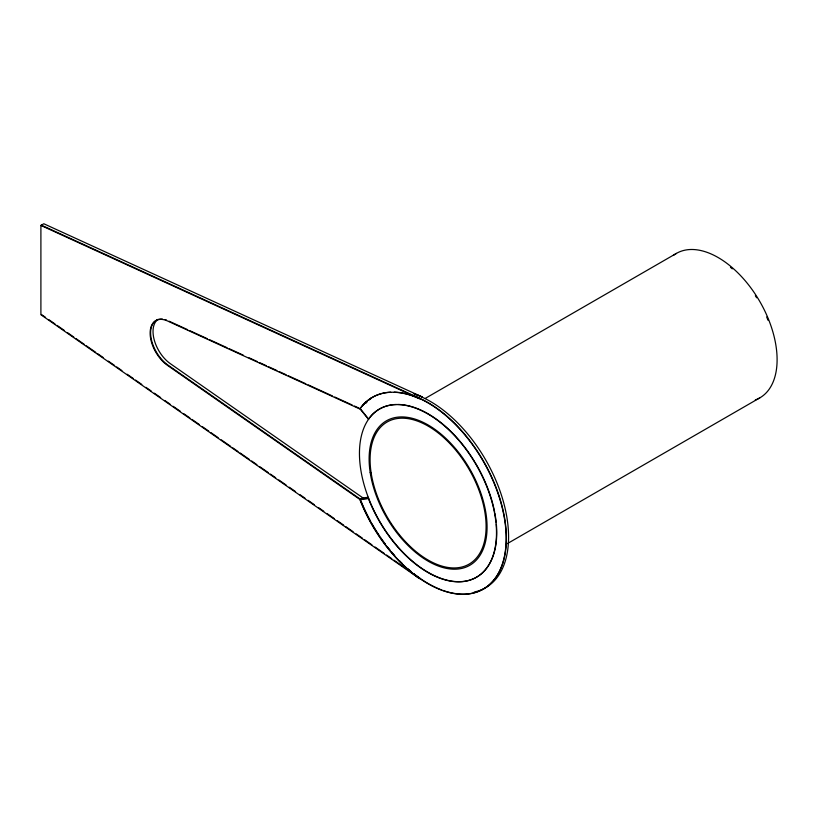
<?xml version="1.0" encoding="UTF-8"?>
<svg xmlns="http://www.w3.org/2000/svg" width="818" height="818" viewBox="0 0 818 818"><rect width="100%" height="100%" fill="white"/><g stroke="black" fill="none" stroke-linecap="round" stroke-linejoin="round"><path stroke-width="1.23" d="M40.9 225.431L419.542 398.744A110.747 63.937 60 0 0 359.797 408.98L167.465 320.953A27.342 15.787 60 0 0 150.123 333.141A27.342 15.787 60 0 0 167.465 365.36L359.797 499.409A110.747 63.937 60 0 0 419.542 578.633L40.9 314.736L40.9 225.431L43.804 223.754L422.446 397.078A110.747 63.937 60 0 0 413.55 393.601M424.992 398.56L676.425 253.396M359.797 499.409L362.691 497.733L170.369 363.693A27.342 15.787 60 0 1 154.316 340.216A27.342 15.787 60 0 1 157.997 319.388M507.293 543.653L759.83 397.845M362.456 497.876L368.427 497.334M162.475 319.122A27.342 15.787 60 0 0 150.819 336.249A27.342 15.787 60 0 0 167.946 365.084L360.278 499.123L368.652 498.377M41.381 225.154L420.023 398.468M169.111 321.198L187.649 329.685M189.96 330.748L207.343 338.703M209.664 339.756L227.036 347.711M229.357 348.775L243.263 355.145M249.05 357.793L257.159 361.505M259.48 362.568L266.433 365.748M268.744 366.812L276.862 370.523M279.173 371.576L286.126 374.767M288.447 375.82L305.82 383.775M308.141 384.838L332.466 395.973M334.787 397.037L352.169 404.992M354.48 406.055L359.122 408.172M41.381 314.46L45.563 317.374M48.702 319.562L54.98 323.938M57.076 325.39L64.397 330.492M67.536 332.681L73.804 337.057M75.9 338.519L84.264 344.347M86.36 345.809L95.778 352.364M97.863 353.826L103.099 357.466M108.324 361.116L114.602 365.482M116.698 366.945L121.923 370.595M127.158 374.235L133.426 378.611M135.522 380.063L141.8 384.44M145.982 387.354L151.207 391.004M154.346 393.192L160.625 397.558M164.807 400.483L170.042 404.123M173.181 406.311L180.502 411.413M183.631 413.601L189.909 417.978M192.005 419.429L199.326 424.532M202.465 426.72L208.743 431.096M210.829 432.558L218.15 437.661M221.289 439.849L230.707 446.403M232.793 447.865L238.028 451.505M240.114 452.967L249.531 459.532M251.627 460.984L256.852 464.634M259.991 466.822L268.355 472.651M270.451 474.103L275.676 477.753M278.815 479.941L286.136 485.043M289.275 487.231L295.554 491.608M299.736 494.522L304.971 498.162M308.11 500.35L314.378 504.726M318.57 507.641L323.795 511.291M326.934 513.469L334.255 518.571M337.394 520.759L343.672 525.136M345.758 526.598L353.079 531.7M356.219 533.888L362.497 538.254M364.593 539.716L371.914 544.819M375.053 547.007L384.46 553.571M386.556 555.023L391.781 558.674M393.877 560.125L403.294 566.69M405.38 568.152L410.616 571.792M413.755 573.98L420.023 578.357M360.278 408.703L368.652 419.123M414.941 396.331A110.747 63.937 60 0 1 505.156 521.526A110.747 63.937 60 0 1 442.722 590.351M441.597 589.931A110.747 63.937 60 0 1 413.928 573.827M411.342 571.731A110.747 63.937 60 0 1 407.916 568.796M402.037 563.295A110.747 63.937 60 0 1 399.562 560.811M394.716 555.596A110.747 63.937 60 0 1 391.566 551.966M390.022 550.105A110.747 63.937 60 0 1 387.732 547.252M385.493 544.348A110.747 63.937 60 0 1 380.462 537.344M379.767 536.322A110.747 63.937 60 0 1 371.924 523.643M370.707 521.465A110.747 63.937 60 0 1 360.278 499.123M362.2 406.168A110.747 63.937 60 0 1 363.56 404.583M364.266 403.826A110.747 63.937 60 0 1 366.484 401.689M369.235 399.45A110.747 63.937 60 0 1 371.311 398.018M394.245 392.129A110.747 63.937 60 0 1 497.661 492.538A110.747 63.937 60 0 1 465.186 594.246A110.747 63.937 60 0 1 360.032 499.266L368.407 498.52A97.076 56.043 60 0 0 471.976 579.4A97.076 56.043 60 0 0 471.976 457.968A97.076 56.043 60 0 0 368.407 419.256L360.032 408.847A110.747 63.937 60 0 1 390.697 392.159M415.063 394.327A110.747 63.937 60 0 1 502.518 498.643A110.747 63.937 60 0 1 474.266 592.017M365.666 403.407A110.747 63.937 60 0 1 367.098 401.904M369.358 399.818A110.747 63.937 60 0 1 370.973 398.519M496.373 524.307A97.076 56.043 60 0 1 443.612 579.236A97.076 56.043 60 0 1 363.683 483.264A97.076 56.043 60 0 1 396.546 404.46M397.589 404.45A97.076 56.043 60 0 1 474.726 461.833M475.278 462.743A97.076 56.043 60 0 1 494.604 511.853M494.818 513.009A97.076 56.043 60 0 1 496.158 522.119M673.316 255.482A83.405 48.15 60 0 1 760.362 302.476A83.405 48.15 60 0 1 755.3 399.951M730.494 267.322A82.035 47.362 60 0 1 732.304 268.856M755.351 295.738A82.035 47.362 60 0 1 756.65 297.783M766.681 316.995A82.035 47.362 60 0 1 768.02 320.247M165.154 319.634A27.342 15.787 60 0 1 166.545 320.083M370.186 472.528A83.405 48.15 60 0 0 466.71 566.833A83.405 48.15 60 0 0 447.385 439.849A83.405 48.15 60 0 0 370.186 472.528M371.137 472.865A82.035 47.362 60 0 0 466.076 565.616A82.035 47.362 60 0 0 447.068 440.728A82.035 47.362 60 0 0 371.137 472.865"/></g></svg>
